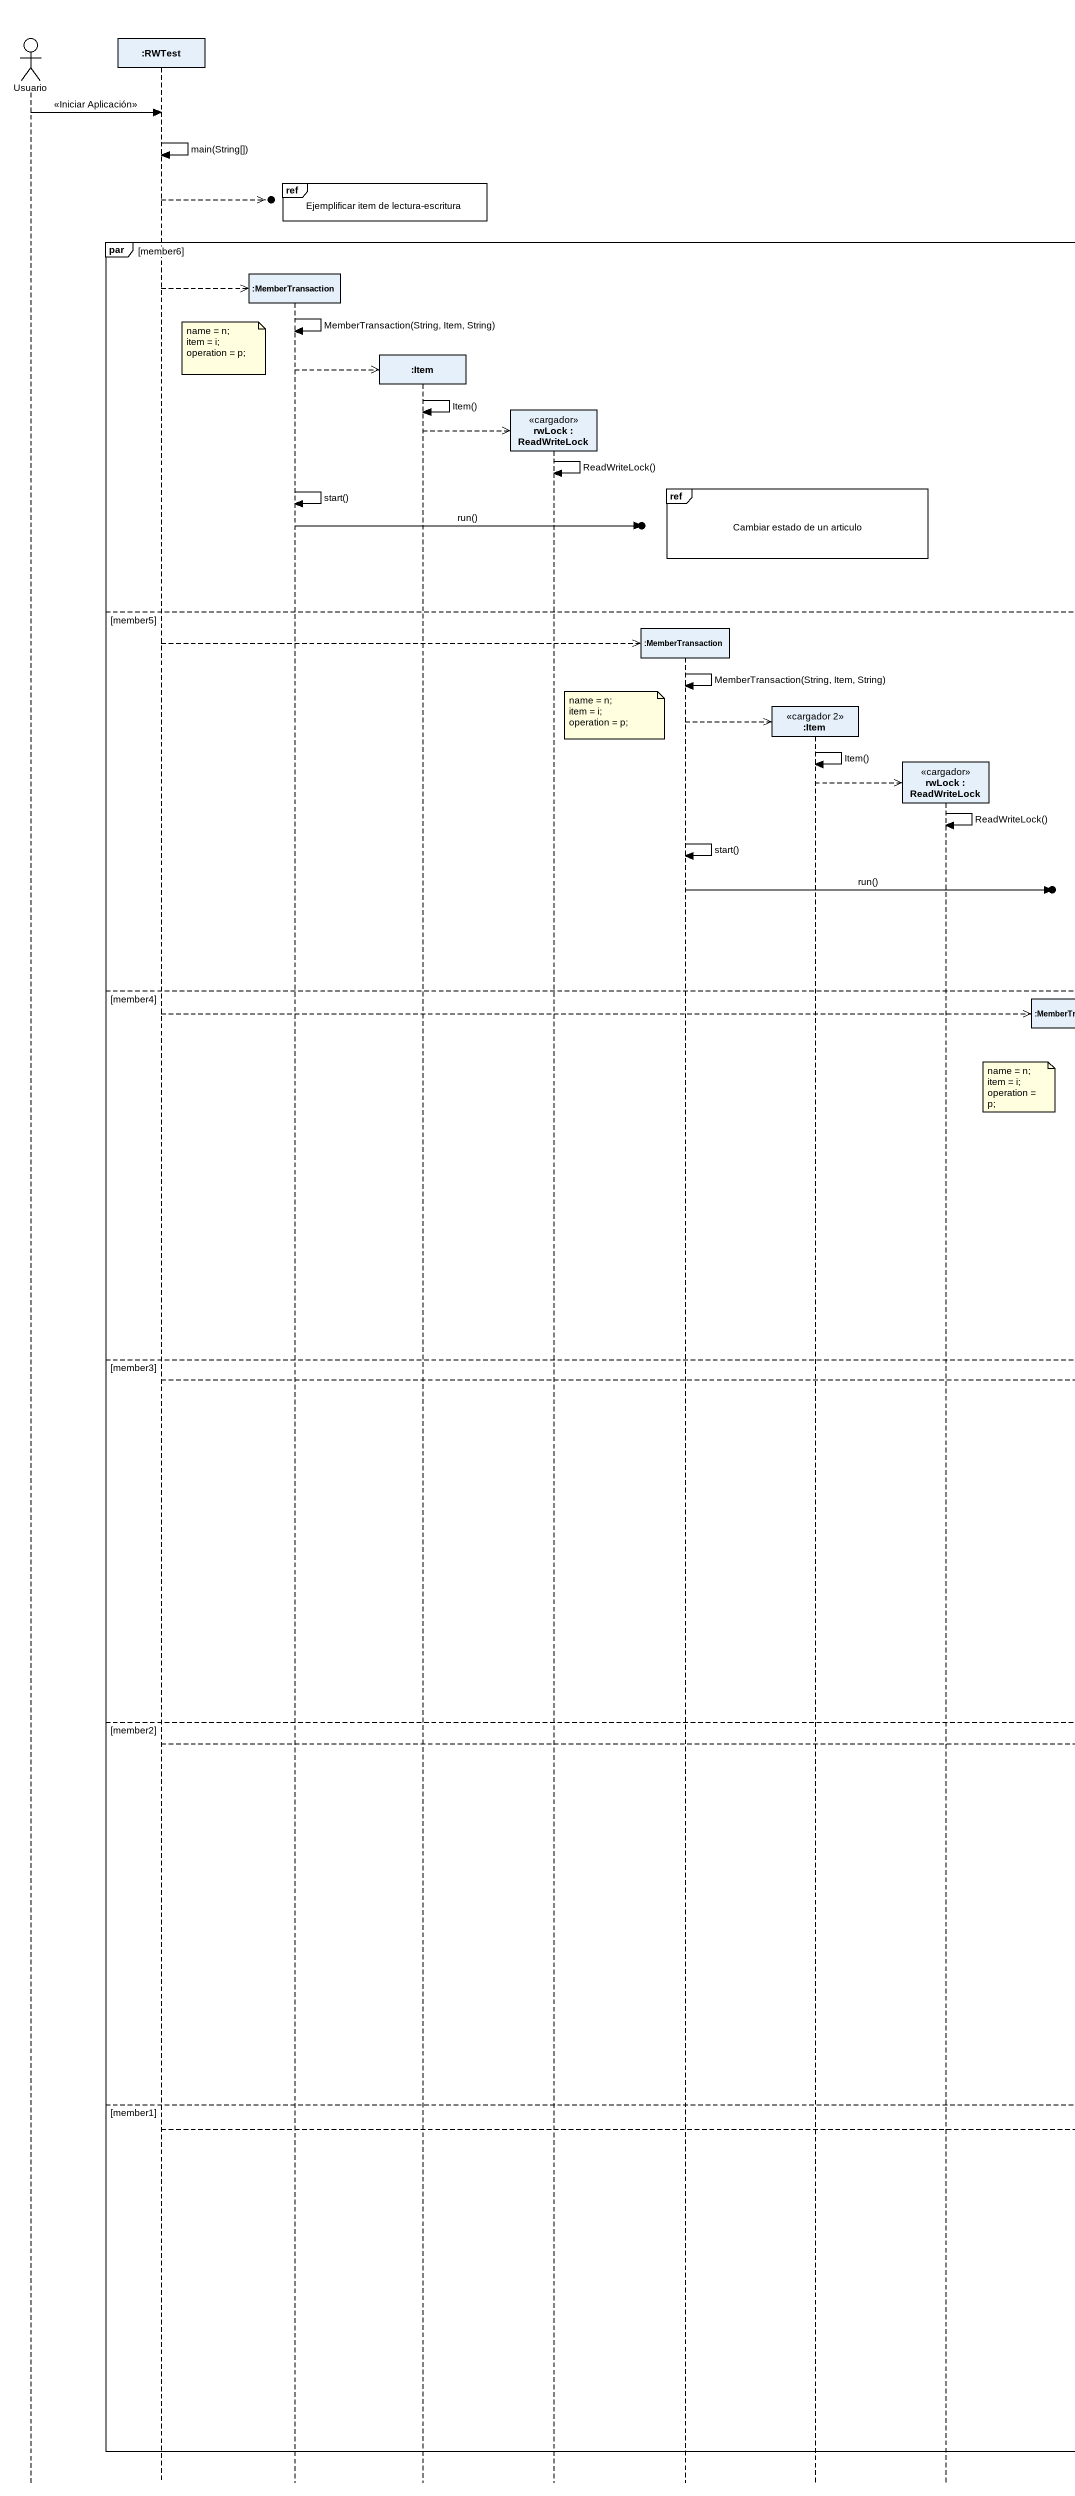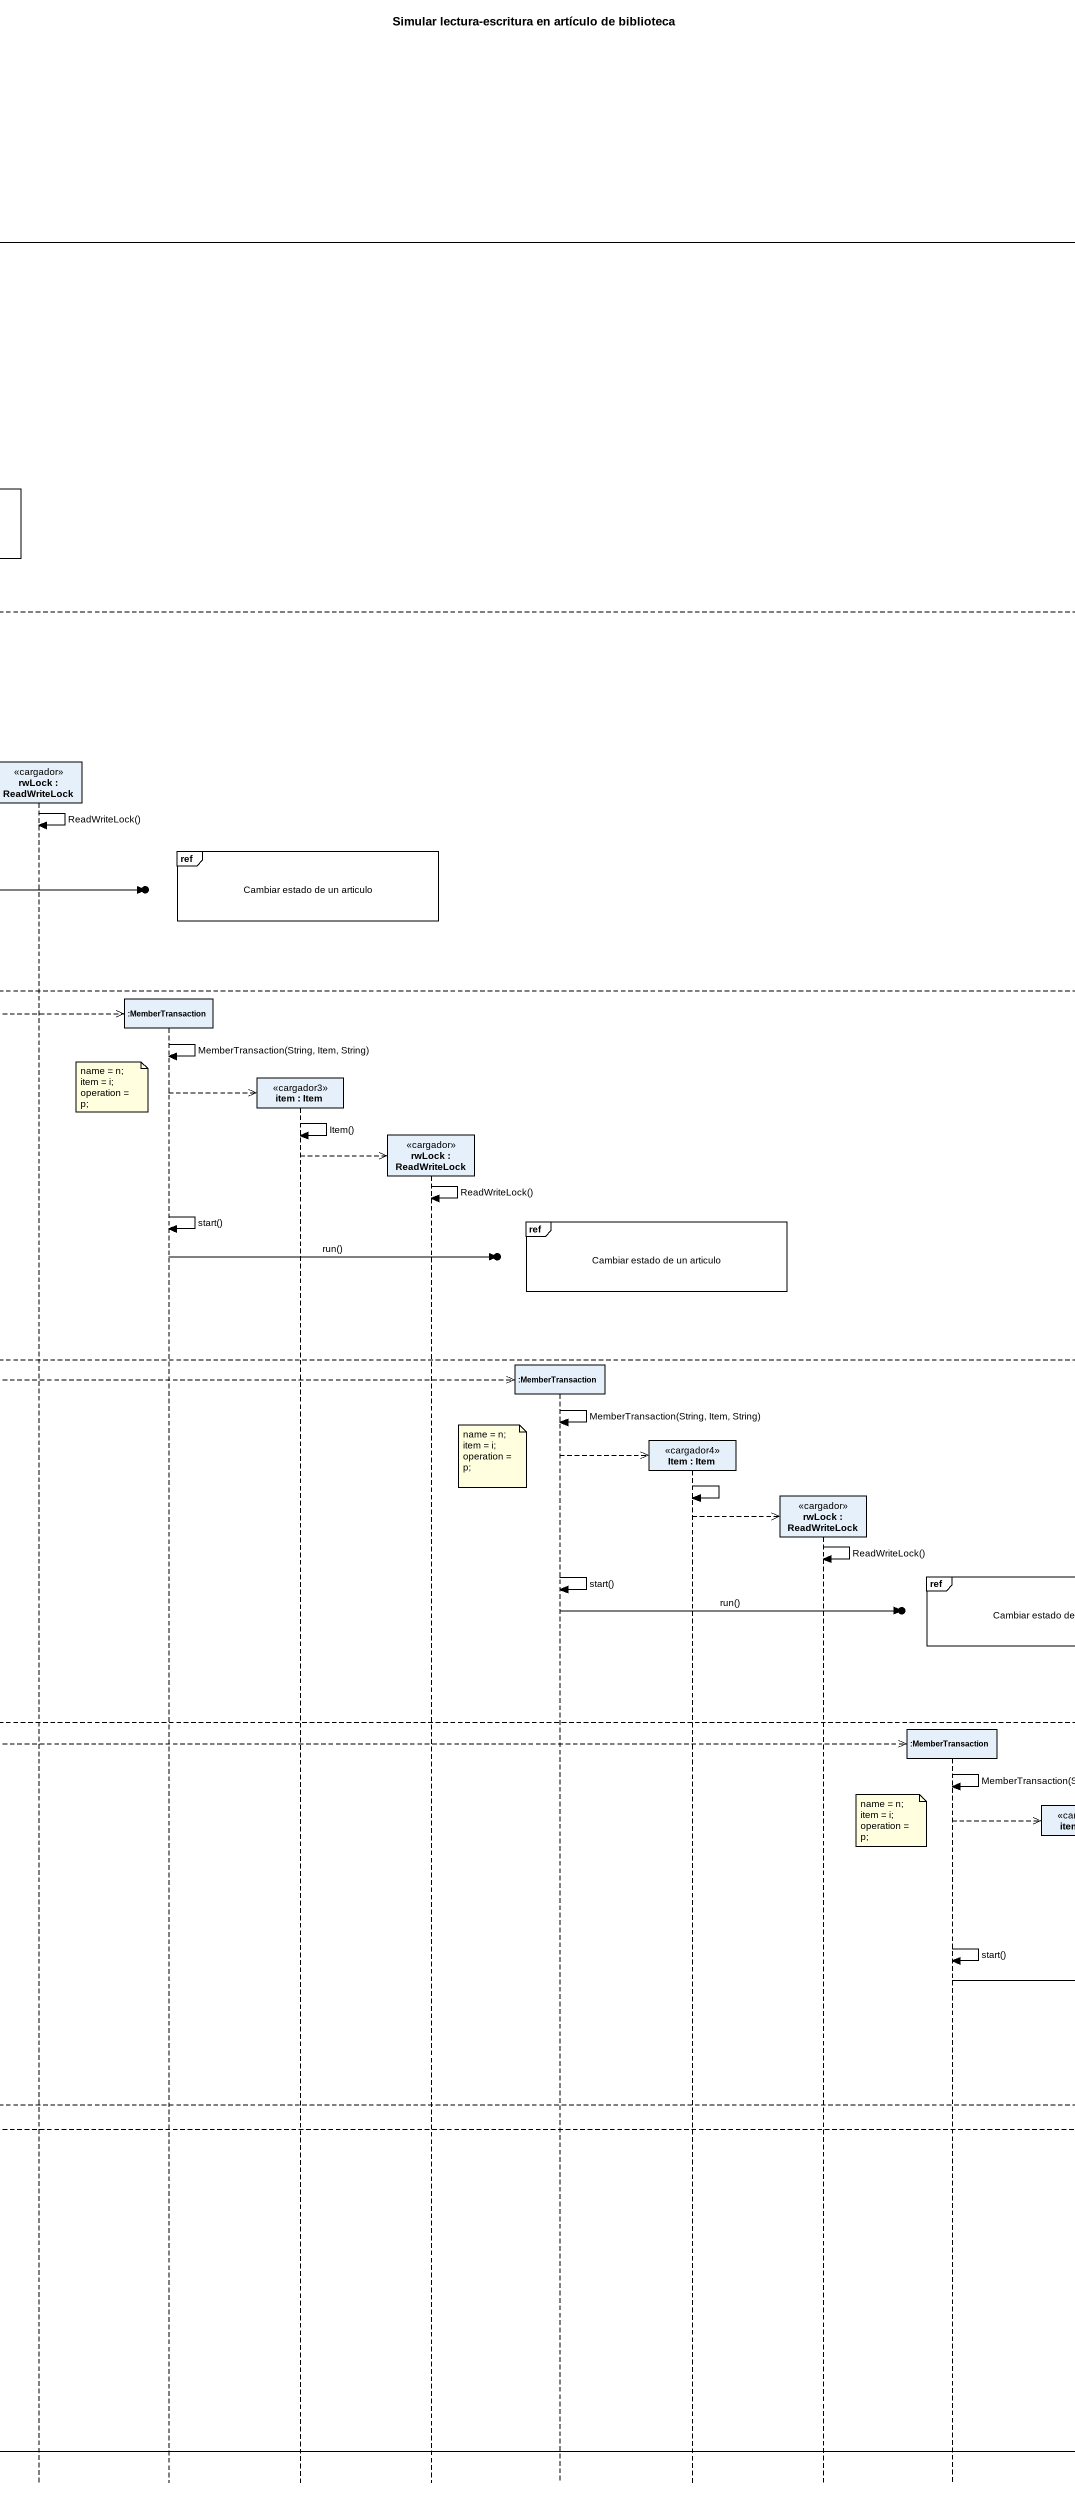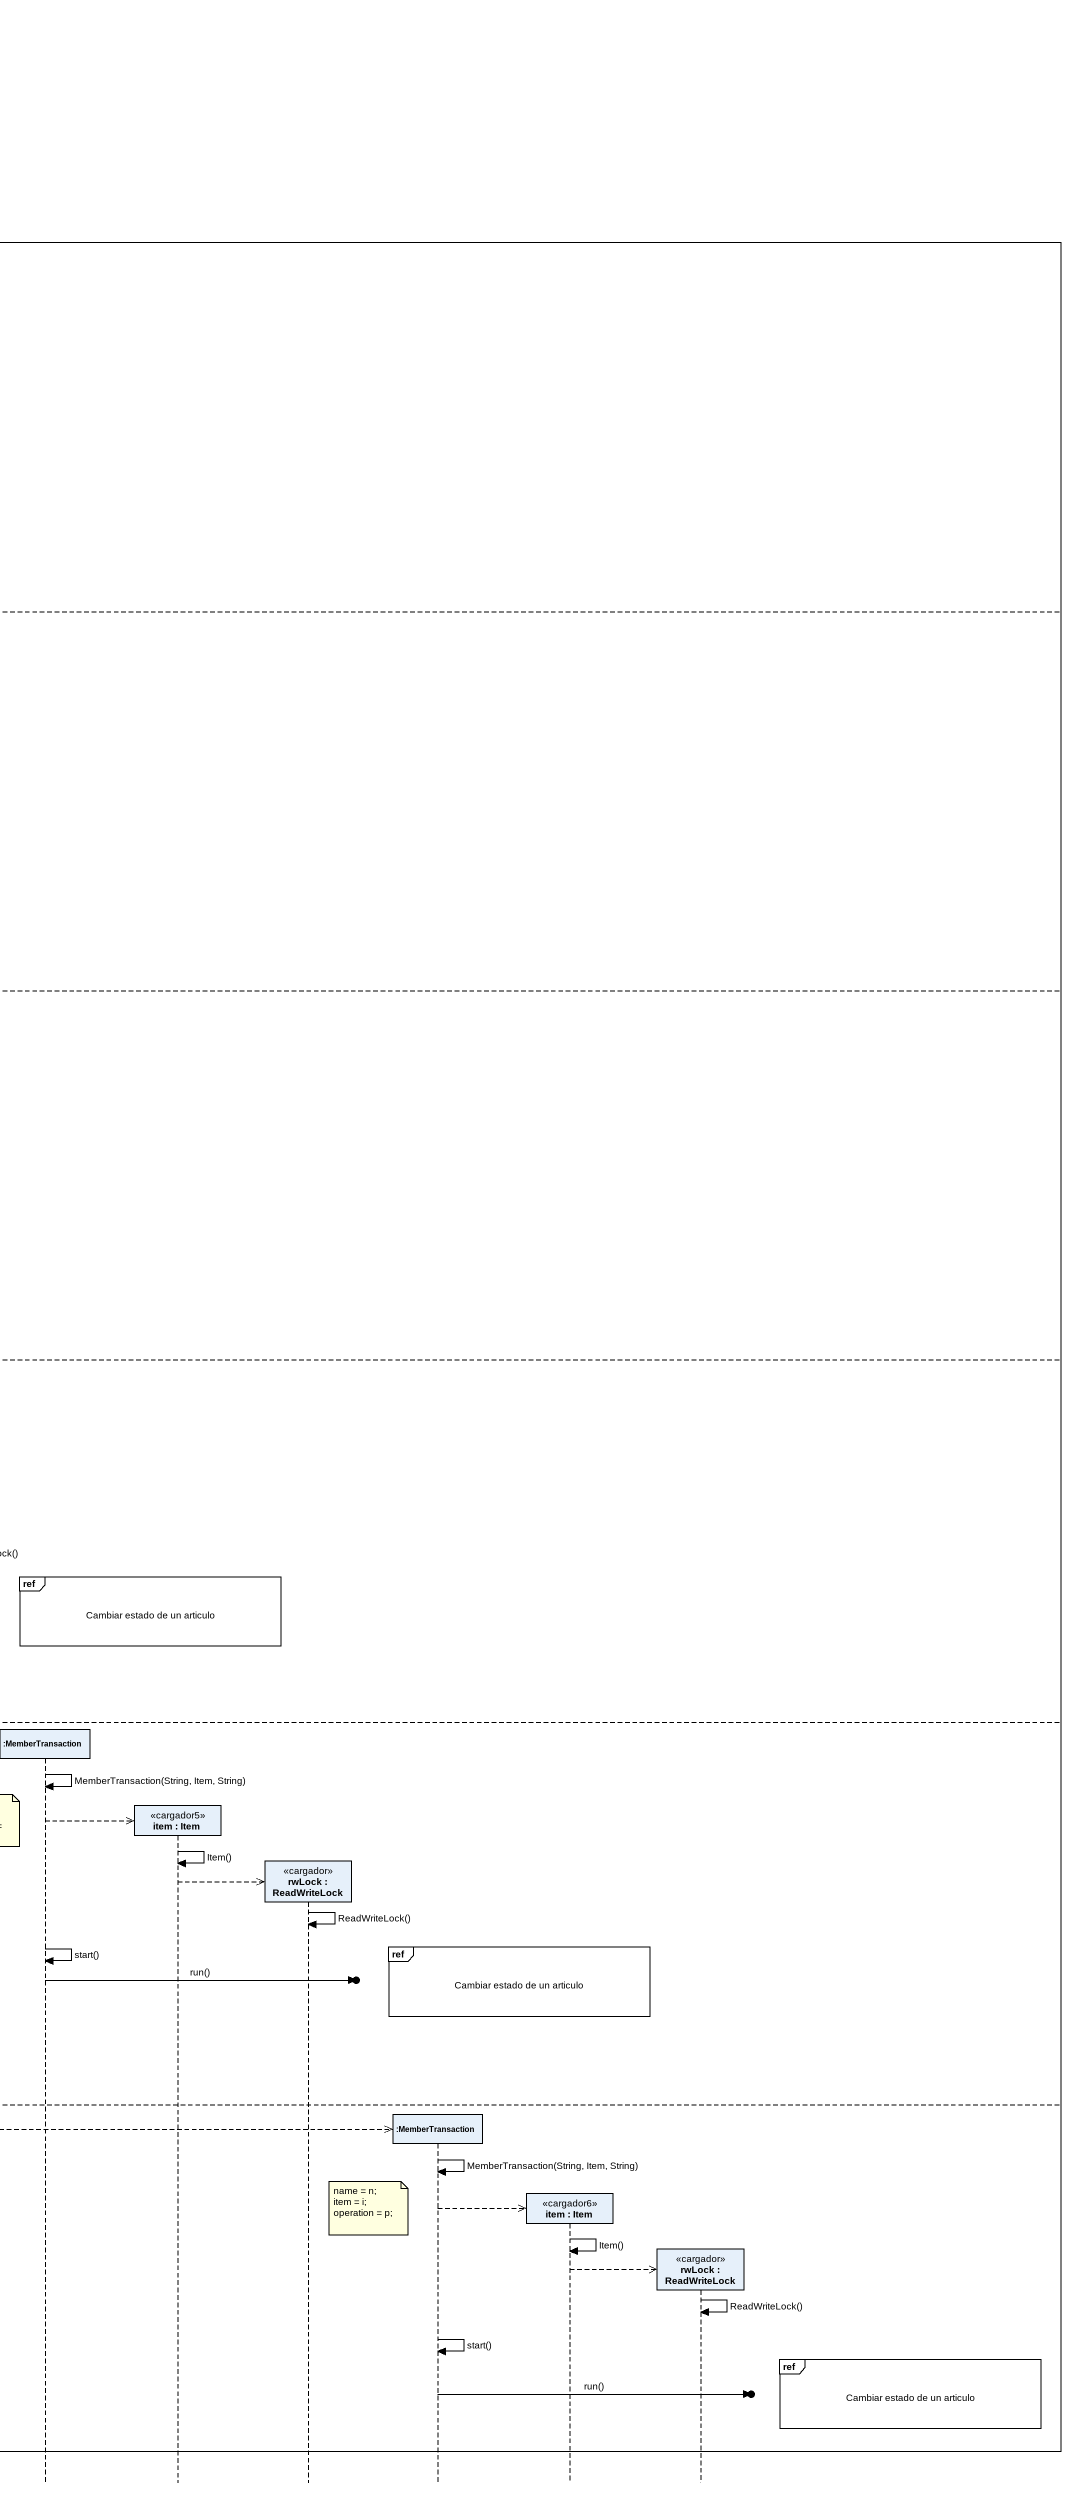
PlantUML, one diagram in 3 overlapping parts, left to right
@startuml
title Simular lectura-escritura en artículo de biblioteca
hide footbox
actor Usuario
participant ":RWTest" as RWTest
participant ":MemberTransaction" as MemberTransaction
participant ":Item" as Item
participant "rwLock : ReadWriteLock" as rwLock <<cargador>>
participant ":MemberTransaction" as MemberTransaction_2
participant ":Item" as Item_2 <<cargador 2>>
participant "rwLock : ReadWriteLock" as rwLock_2 <<cargador>>
participant ":MemberTransaction" as MemberTransaction_3
participant "item : Item" as item <<cargador3>>
participant "rwLock : ReadWriteLock" as rwLock_3 <<cargador>>
participant ":MemberTransaction" as MemberTransaction_4
participant "Item : Item" as Item_3 <<cargador4>>
participant "rwLock : ReadWriteLock" as rwLock_4 <<cargador>>
participant ":MemberTransaction" as MemberTransaction_5
participant "item : Item" as item_2 <<cargador5>>
participant "rwLock : ReadWriteLock" as rwLock_5 <<cargador>>
participant ":MemberTransaction" as MemberTransaction_6
participant "item : Item" as item_3 <<cargador6>>
participant "rwLock : ReadWriteLock" as rwLock_6 <<cargador>>

Usuario -> RWTest : <<Iniciar Aplicación>>
RWTest -> RWTest : main(String[])
ref over MemberTransaction, Item : Ejemplificar item de lectura-escritura
RWTest -->>o]
par member6
  RWTest -->> MemberTransaction **
  MemberTransaction -> MemberTransaction : MemberTransaction(String, Item, String)
  note right of RWTest
    name = n;
    item = i;
    operation = p;
  end note
  MemberTransaction -->> Item **
  Item -> Item : Item()
  Item -->> rwLock **
  rwLock -> rwLock : ReadWriteLock()
  ref over MemberTransaction_2, Item_2 : Cambiar estado de un articulo
  MemberTransaction -> MemberTransaction : start()
  MemberTransaction ->o] : run()
else member5
  RWTest -->> MemberTransaction_2 **
  MemberTransaction_2 -> MemberTransaction_2 : MemberTransaction(String, Item, String)
  note right of rwLock
    name = n;
    item = i;
    operation = p;
  end note
  MemberTransaction_2 -->> Item_2 **
  Item_2 -> Item_2 : Item()
  Item_2 -->> rwLock_2 **
  rwLock_2 -> rwLock_2 : ReadWriteLock()
  MemberTransaction_2 -> MemberTransaction_2 : start()
  ref over item, rwLock_3 : Cambiar estado de un articulo
  MemberTransaction_2 ->o] : run()
else member4
  RWTest -->> MemberTransaction_3 **
  MemberTransaction_3 -> MemberTransaction_3 : MemberTransaction(String, Item, String)
  note left of MemberTransaction_3
    name = n;
    item = i;
    operation = p;
  end note
  MemberTransaction_3 -->> item **
  item -> item : Item()
  item -->> rwLock_3 **
  rwLock_3 -> rwLock_3 : ReadWriteLock()
  MemberTransaction_3 -> MemberTransaction_3 : start()
  ref over MemberTransaction_4, Item_3 : Cambiar estado de un articulo
  MemberTransaction_3 ->o] : run()
else member3
  RWTest -->> MemberTransaction_4 **
  MemberTransaction_4 -> MemberTransaction_4 : MemberTransaction(String, Item, String)
  MemberTransaction_4 -->> Item_3 **
  note right of rwLock_3
    name = n;
    item = i;
    operation = p;
  end note
  Item_3 -> Item_3
  Item_3 -->> rwLock_4 **
  rwLock_4 -> rwLock_4 : ReadWriteLock()
  ref over MemberTransaction_5, item_2 : Cambiar estado de un articulo
  MemberTransaction_4 -> MemberTransaction_4 : start()
  MemberTransaction_4 ->o] : run()
else member2
  RWTest -->> MemberTransaction_5 **
  MemberTransaction_5 -> MemberTransaction_5 : MemberTransaction(String, Item, String)
  note left of MemberTransaction_5
    name = n;
    item = i;
    operation = p;
  end note
  MemberTransaction_5 -->> item_2 **
  item_2 -> item_2 : Item()
  item_2 -->> rwLock_5 **
  rwLock_5 -> rwLock_5 : ReadWriteLock()
  ref over MemberTransaction_6, item_3 : Cambiar estado de un articulo
  MemberTransaction_5 -> MemberTransaction_5 : start()
  MemberTransaction_5 ->o] : run()
else member1
  RWTest -->> MemberTransaction_6 **
  MemberTransaction_6 -> MemberTransaction_6 : MemberTransaction(String, Item, String)
  note right of rwLock_5
    name = n;
    item = i;
    operation = p;
  end note
  MemberTransaction_6 -->> item_3 **
  item_3 -> item_3 : Item()
  item_3 -->> rwLock_6 **
  rwLock_6 -> rwLock_6 : ReadWriteLock()
  MemberTransaction_6 -> MemberTransaction_6 : start()
  ref over rwLock_6 : Cambiar estado de un articulo
  MemberTransaction_6 ->o] : run()
end
@enduml
